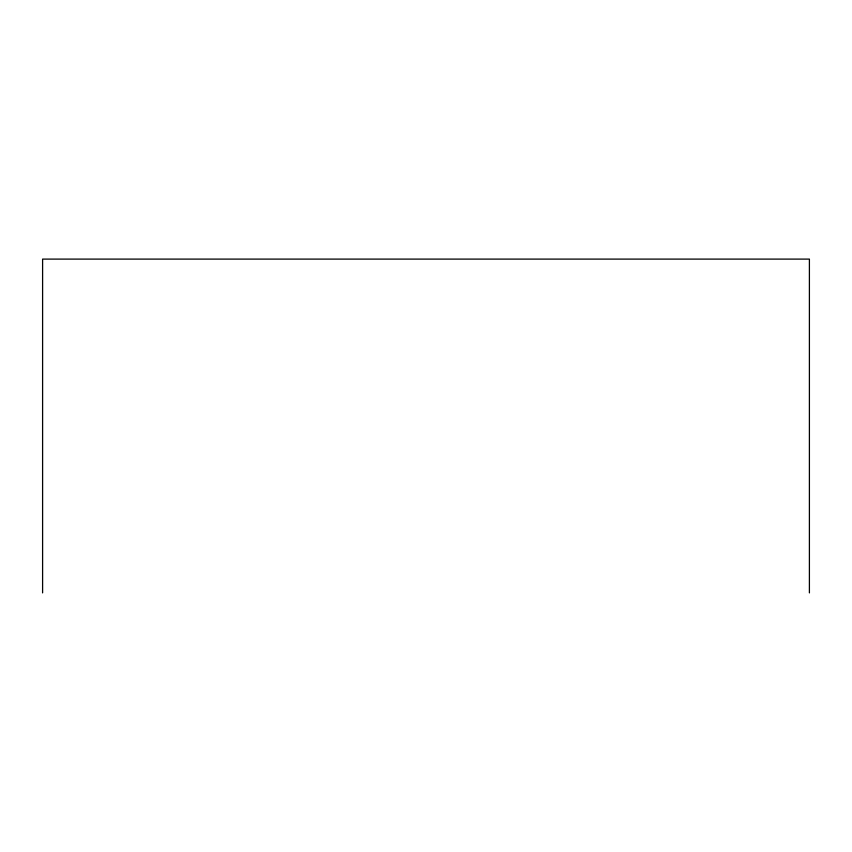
<?xml version="1.0" encoding="UTF-8"?>
<svg xmlns="http://www.w3.org/2000/svg" width="852" height="852" viewBox="0 0 852 852"><rect width="100%" height="100%" fill="white"/><g stroke="black" fill="none" stroke-linecap="round" stroke-linejoin="round"><path stroke-width="1.28" d="M809.4 592.896L809.4 259.104L42.6 259.104L42.6 592.896"/></g></svg>
